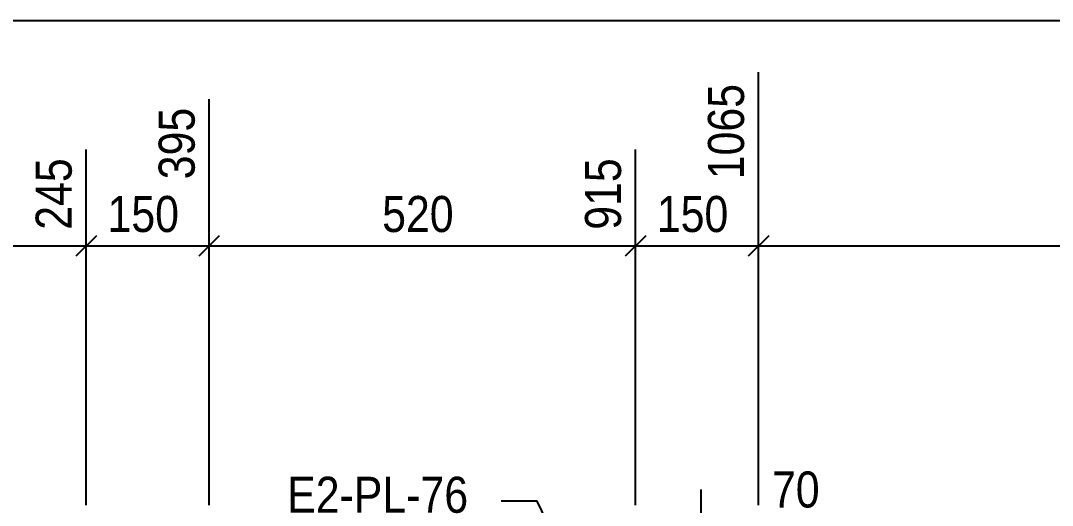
# Model space of a CAD drawing. Header units: millimetres. Extents: x 67 to 383, y 106 to 148.
# Drawn here: x 238.01 to 247.21, y 143.62 to 147.94 of the extents above; entities that cross this region are included whole.
import ezdxf

# ---------------------------------------------------------------- set-up
doc = ezdxf.new("R2010")
doc.units = ezdxf.units.MM
doc.linetypes.add('XKITLINE00', pattern=[0])
doc.styles.add('ARIAL', font='ARIAL.TTF')

msp = doc.modelspace()

# ---------------------------------------------------------------- linework, layer by layer
at = {"color": 5, "linetype": 'XKITLINE00'}
msp.add_line((233.0844, 147.9432), (299.8512, 147.9432), dxfattribs=at)
at = {"linetype": 'XKITLINE00'}
for p, q in [((244.5934, 143.6195), (244.5934, 147.4825)), ((244.5934, 143.6195), (244.5934, 147.4825)), ((239.6937, 143.6195), (239.6937, 147.2438)), ((239.6937, 143.6195), (239.6937, 147.2438)), ((238.5968, 143.6195), (238.5968, 146.7934)), ((238.5968, 143.6195), (238.5968, 146.7934)), ((243.4964, 143.6195), (243.4964, 146.7934)), ((243.4964, 143.6195), (243.4964, 146.7934)), ((238.6878, 146.0236), (238.5058, 145.8416)), ((238.6878, 146.0236), (238.5058, 145.8416)), ((239.7847, 146.0236), (239.6027, 145.8416)), ((239.7847, 146.0236), (239.6027, 145.8416)), ((243.5874, 146.0236), (243.4054, 145.8416)), ((243.5874, 146.0236), (243.4054, 145.8416)), ((244.6844, 146.0236), (244.5024, 145.8416)), ((244.6844, 146.0236), (244.5024, 145.8416)), ((236.8051, 145.9326), (238.5968, 145.9326)), ((238.5968, 145.9326), (239.6937, 145.9326)), ((239.6937, 145.9326), (243.4964, 145.9326)), ((243.4964, 145.9326), (244.5934, 145.9326)), ((244.5934, 145.9326), (252.7999, 145.9326)), ((244.0815, 141.7121), (244.0815, 143.7602)), ((244.5934, 143.6195), (244.5934, 143.7602)), ((242.6209, 143.6569), (242.2991, 143.6569)), ((243.0012, 142.8617), (242.6209, 143.6569))]:
    msp.add_line(p, q, dxfattribs=at)
at = {"color": 3}
for p in [(238.5968, 145.9326), (238.5968, 145.9326), (239.6937, 145.9326), (239.6937, 145.9326), (243.4964, 145.9326), (243.4964, 145.9326), (244.5934, 145.9326), (244.5934, 145.9326)]:
    msp.add_point(p, dxfattribs=at)

# ---------------------------------------------------------------- texts
at = {"color": 3, "style": 'ARIAL', "width": 0.85}
for s, p in [('1065', (244.4647, 146.5279)), ('395', (239.565, 146.5279)), ('245', (238.4681, 146.0774)), ('915', (243.3677, 146.0774))]:
    msp.add_text(s, height=0.32177, rotation=90.00021, dxfattribs=at).set_placement(p)
for s, p in [('150', (238.7873, 146.0573)), ('520', (241.2371, 146.0573)), ('150', (243.6869, 146.0573)), ('70', (244.714, 143.5994)), ('E2-PL-76', (240.3898, 143.5523))]:
    msp.add_text(s, height=0.32177, dxfattribs=at).set_placement(p)

doc.saveas('drawing.dxf')
